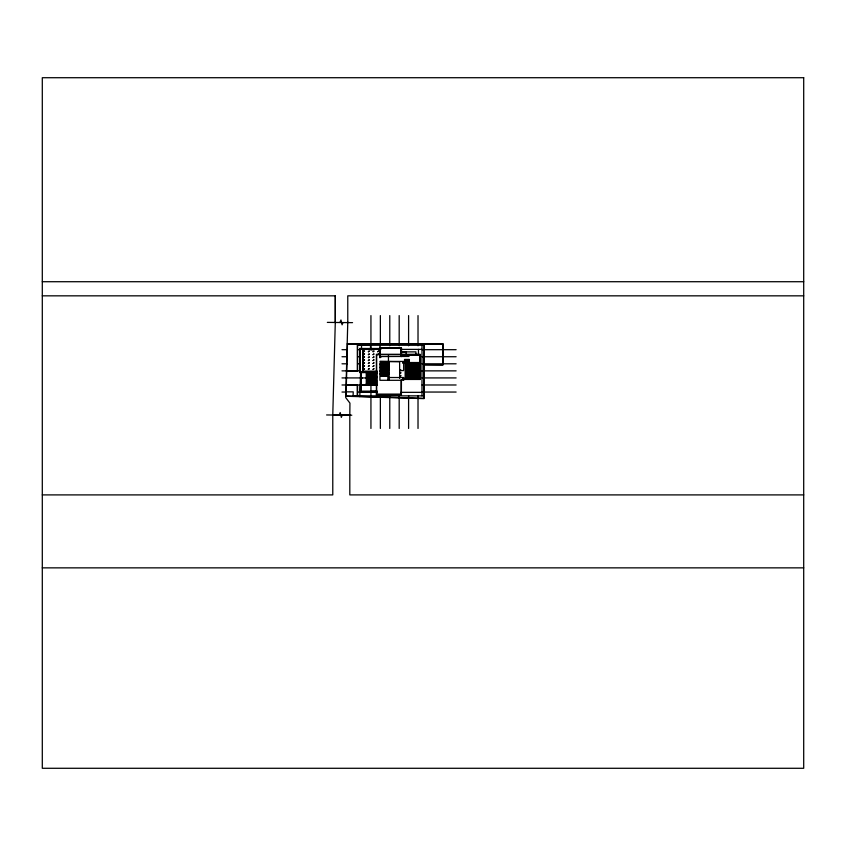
<?xml version="1.0" encoding="UTF-8"?>
<svg xmlns="http://www.w3.org/2000/svg" width="846" height="846" viewBox="0 0 846 846"><rect width="100%" height="100%" fill="white"/><g stroke="black" fill="none" stroke-linecap="round" stroke-linejoin="round"><path stroke-width="1.27" d="M335.291 322.474L335.312 295.836L42.3 295.836M424.058 344.068L423.783 398.339L346.046 395.981L347.452 344.068L442.892 344.068L442.786 364.7L423.952 364.605M424.332 343.793L424.047 398.625L345.771 396.235L347.78 322.019M349.81 415.185L349.937 403.13L345.728 397.609L345.771 396.235M42.3 494.899L332.774 494.899L332.774 415.016L335.312 321.681L335.312 295.836M353.099 396.192L353.226 391.857L345.887 391.846M359.772 396.668L360.629 372.166M361.443 348.954L361.623 343.793M342.979 322.548L342.091 324.832L340.959 319.989L339.944 322.516M361.972 377.623L361.094 378.215L361.972 377.623L361.094 377.623L361.972 378.215M361.094 385.279L361.972 384.687M361.094 371.51L361.094 392.333L361.972 391.751L361.972 392.333L361.094 391.751L371.383 391.751L370.506 392.333L370.506 391.751L371.383 392.333M42.3 281.718L803.7 281.718M803.7 295.836L347.769 295.836L347.769 322.59M347.188 343.793L443.167 343.793L443.05 364.975L424.227 364.88M424.058 345.263L357.562 345.263L357.562 371.193L346.448 371.193M379.833 347.886L401.48 347.886L401.48 356.536L401.395 347.97M379.917 348.203L401.395 348.203M359.73 348.499L379.917 348.499M379.917 348.774L360.047 348.774L360.047 372.293L377.348 372.293M362.976 349.387L380.901 349.387M401.48 349.387L421.985 349.387M341.995 349.684L347.241 349.684M357.742 349.684L360.364 349.684M422.017 349.684L456.121 349.684M400.877 351.873L415.915 351.873L415.915 355.299M401.395 352.169L406.154 352.169M401.448 352.232L406.154 352.232M401.395 354.76L418.453 354.76M401.395 355.034L420.219 355.034M409.041 356.441L379.833 356.536L379.917 345.263M341.995 356.737L347.241 356.737M357.742 356.737L360.364 356.737M422.017 356.737L456.121 356.737M409.337 359.762L404.568 359.709L404.631 362.289L409.337 362.289L409.337 359.434L404.568 359.434L404.568 362.289M404.663 359.793L409.253 359.793M404.568 362.236L409.337 362.236M402.759 362.532L418.982 362.532L418.982 378.691L402.95 378.691M402.759 362.881L418.516 362.881M402.971 363.029L418.305 363.029M341.995 363.801L347.241 363.801M357.742 363.801L360.364 363.801M422.017 363.801L456.121 363.801M380.837 367.164L388.462 367.164M380.837 367.555L388.462 367.555M380.837 369.004L388.462 369.004M380.827 370.569L388.451 370.569M399.629 370.569L403.669 370.569L403.669 361.432L379.917 361.432L398.022 361.707M341.995 370.865L347.241 370.865M357.742 370.865L360.364 370.865M422.017 370.865L456.121 370.865M346.723 371.013L357.382 371.013L357.382 345.094L370.506 345.094L370.506 349.387M362.976 371.151L377.305 371.151M419.637 371.151L421.985 371.151M379.917 371.563L389.16 371.838L379.917 371.838L379.917 371.151L380.795 371.151L379.917 371.743M359.73 372.568L377.305 372.568M370.389 372.917L376.935 372.917M380.837 372.959L388.462 372.959M370.495 373.097L376.259 373.097M370.495 373.329L376.259 373.329M370.495 373.858L376.259 373.858M370.495 374.101L376.259 374.101M380.837 374.408L388.462 374.408M370.495 374.63L376.259 374.63M370.495 374.863L376.259 374.863M388.462 374.789L380.837 374.789L380.816 375.91M370.495 375.391L376.259 375.391M370.495 375.624L376.259 375.624M370.495 376.153L376.259 376.153M370.495 376.396L376.259 376.396M370.495 376.925L376.259 376.925M370.495 377.157L376.259 377.157M366.233 377.337L369.416 377.337M370.273 377.337L377.358 377.337M369.268 377.485L366.381 377.485L366.381 378.363L369.268 378.363M370.347 377.453L377.305 377.453M389.16 377.517L403.669 377.517L403.669 380.298L401.427 380.065L401.395 394.987L376.385 394.987L376.385 354.326L420.219 354.326L420.219 379.452L402.643 379.452M366.974 377.623L369.448 377.623M370.146 377.623L376.861 377.623M341.995 377.919L368.232 377.919M370.495 377.919L376.259 377.919M422.017 377.919L456.121 377.919M370.495 378.448L376.259 378.448M402.643 378.395L418.516 378.395M366.233 378.511L369.416 378.511M370.495 378.691L376.259 378.691M370.495 379.22L376.259 379.22M402.633 379.177L419.954 379.177L419.954 354.601L376.66 354.601L376.66 394.099M370.495 379.452L376.259 379.452M370.495 379.981L376.259 379.981L376.153 384.687M370.495 380.214L376.259 380.214M401.427 380.298L379.917 380.298L379.917 375.91L389.16 375.91L389.16 380.298M370.495 380.742L376.259 380.742M370.495 380.986L376.259 380.986M370.495 381.514L376.259 381.514M370.495 381.747L376.259 381.747M370.495 382.276L376.259 382.276M370.495 382.508L376.259 382.508M370.495 383.037L376.259 383.037M370.495 383.28L376.259 383.28M376.259 383.862L369.903 384.042M366.307 384.243L372.145 384.243M366.265 384.687L377.327 384.687M341.995 384.983L377.411 384.983M422.017 384.983L456.121 384.983M361.972 385.004L377.03 385.004M346.226 385.258L357.287 385.258L357.287 395.865M377.327 385.279L360.269 385.279L360.269 391.159L377.337 391.159M371.045 391.307L376.29 391.307M341.995 392.047L345.929 392.047M357.742 392.047L370.855 392.047M422.017 392.047L456.121 392.047M370.611 392.068L361.358 392.068L361.358 371.5M371.045 392.184L376.29 392.184M361.094 392.333L377.358 392.333M400.941 392.333L421.985 392.333M376.385 394.099L401.395 394.099M353.11 395.865L423.793 395.865M332.774 415.016L349.81 415.016L349.81 494.899L803.7 494.899M42.3 567.856L803.7 567.856M327.349 322.389L352.549 322.643M326.588 414.952L339.193 415.079L340.208 412.552L341.329 417.395L342.218 415.111L351.799 415.206M370.506 384.687L371.383 385.279L371.383 384.687L370.506 385.279L370.506 372.388M421.985 345.263L421.985 395.865M418.453 349.387L418.453 355.267M418.453 362.532L418.453 378.691M418.019 315.59L418.019 345.771M418.019 395.642L418.019 428.457M415.809 354.326L415.809 355.034M408.597 315.59L408.597 345.771M408.597 395.642L408.597 428.457M408.015 361.115L407.984 362.289M407.687 361.115L407.687 362.289M407.391 361.115L407.423 362.289M407.127 361.115L407.095 362.289M406.81 361.115L406.831 362.289M406.545 361.115L406.545 362.289M406.217 361.115L406.217 362.289M406.154 351.904L406.154 354.76M405.921 361.115L405.869 362.289M401.163 348.203L401.163 356.441M401.12 379.928L401.12 394.099M401.067 348.298L401.067 356.536M400.835 369.903L400.835 370.58M400.01 369.903L400.01 370.58M399.629 361.707L399.629 378.331M399.439 361.707L398.551 361.707M399.185 315.59L399.185 345.771M399.185 395.642L399.185 428.457M398.741 347.97L380.795 347.97M389.773 315.59L389.773 345.771M389.773 395.642L389.773 428.457M388.6 363.029L388.6 375.656M388.451 355.267L388.451 361.157M388.451 361.707L388.441 375.91M387.902 363.209L387.933 364.266M387.891 364.658L387.923 365.715M387.88 366.107L387.912 367.164M387.912 367.555L387.859 368.941M387.933 369.004L387.933 371.51M387.88 372.959L387.859 371.563M387.88 374.408L387.859 373.012M387.891 375.846L387.859 374.461M387.859 375.91L387.859 380.298M387.362 363.209L387.362 364.266M387.352 364.658L387.362 365.715M387.341 366.107L387.362 367.164M387.383 367.555L387.362 368.613M387.352 369.004L387.373 370.062M387.352 370.453L387.373 371.51M387.362 371.902L387.341 372.959M387.362 373.34L387.362 374.408M387.362 374.789L387.341 375.846M385.205 363.209L385.184 364.266M385.184 364.658L385.173 365.715M385.216 366.107L385.205 367.164M385.216 367.555L385.205 368.613M385.173 369.004L385.216 370.062M385.184 370.453L385.216 371.51M385.163 371.902L385.194 372.959M385.173 373.34L385.194 374.408M385.194 374.789L385.205 375.846M384.676 363.209L384.655 364.266M384.655 364.658L384.676 365.715M384.655 366.107L384.634 367.164M384.655 367.555L384.644 368.613M384.623 369.004L384.676 370.062M384.666 370.453L384.676 371.51M384.655 371.902L384.644 372.959M384.634 373.34L384.676 374.408M384.623 374.789L384.655 375.846M384.095 363.209L384.126 364.266M384.084 364.658L384.095 365.715M384.126 366.107L384.116 367.164M384.105 367.555L384.084 368.613M384.095 369.004L384.126 370.062M384.105 370.453L384.116 371.51M384.126 371.902L384.084 372.959M384.095 373.34L384.116 374.408M384.126 374.789L384.126 375.846M383.555 363.209L383.545 364.266M383.545 364.658L383.555 365.715M383.545 366.107L383.576 367.164M383.545 367.555L383.576 368.613M383.555 369.004L383.566 370.062M383.566 370.453L383.545 371.51M383.545 371.902L383.576 372.959M383.555 373.34L383.545 374.408M383.587 374.789L383.555 375.846M383.026 363.209L383.016 364.266M383.048 364.658L383.005 365.715M383.005 366.107L383.037 367.164M383.048 367.555L383.026 368.613M383.048 369.004L383.037 370.062M383.048 370.453L383.037 371.51M383.048 371.902L383.037 372.959M382.995 373.34L383.037 374.408M383.016 374.789L383.048 375.846M382.455 363.209L382.466 364.266M382.487 364.658L382.508 365.715M382.487 366.107L382.455 367.164M382.487 367.555L382.477 368.613M382.498 369.004L382.455 370.062M382.498 370.453L382.455 371.51M382.498 371.902L382.487 372.959M382.466 373.34L382.487 374.408M382.508 374.789L382.455 375.846M381.937 363.209L381.958 364.266M381.958 364.658L381.927 365.715M381.916 366.107L381.948 367.164M381.958 367.555L381.948 368.613M381.927 369.004L381.937 370.062M381.937 370.453L381.916 371.51M381.937 371.902L381.958 372.959M381.927 373.34L381.958 374.408M381.958 374.789L381.916 375.846M381.377 363.209L381.387 364.266M381.387 364.658L381.398 365.715M381.419 366.107L381.387 367.164M381.366 367.555L381.409 368.613M381.398 369.004L381.409 370.062M381.377 370.453L381.398 371.51M381.398 371.902L381.419 372.959M381.398 373.34L381.419 374.408M381.377 374.789L381.419 375.846M380.827 361.707L380.859 371.563M380.859 371.838L380.816 373.012M380.827 373.287L380.816 374.461M380.362 315.59L380.362 345.771M380.362 395.642L380.362 428.457M380.192 348.203L380.277 356.536M376.851 372.568L376.851 385.279M376.502 379.981L376.502 384.687M375.804 379.981L375.804 384.687M375.677 383.809L366.159 384.095L366.159 385.279M375.444 379.981L375.444 384.687M375.212 372.388L375.212 377.305M375.212 385.279L375.095 379.981M374.852 372.568L374.852 383.862M374.736 379.981L374.736 384.687M374.619 372.568L374.619 383.862M374.387 379.981L374.387 384.687M374.038 379.981L374.038 384.687M373.678 379.981L373.678 384.687M373.456 384.095L373.456 385.279M373.329 379.981L373.308 385.131M373.202 372.568L373.202 383.862M372.97 372.568L372.97 384.687M372.621 379.981L372.621 384.687M372.272 379.981L372.272 384.687M371.912 379.981L371.912 384.687M371.553 372.568L371.563 384.687M371.32 372.568L371.32 383.862M371.214 379.981L371.214 384.687M370.939 315.59L370.939 348.404M370.939 385.152L370.939 428.457M370.855 379.981L370.855 384.687M370.897 391.159L370.897 392.333M370.146 379.981L370.146 384.687M369.194 377.453L369.247 378.395M369.078 372.441L369.078 385.279M368.845 372.441L368.845 385.279M368.74 377.623L368.74 384.687M368.38 371.849L368.38 384.687M368.031 371.849L368.031 384.687M367.682 371.849L367.682 384.687M367.323 371.849L367.323 384.687M366.974 371.849L366.974 384.687M366.625 371.849L366.625 384.687M366.265 372.113L366.307 385.131M365.007 348.499L365.007 349.387M363.241 348.774L363.241 372.293M362.976 348.499L362.976 372.568M362.088 348.499L362.088 349.387M360.005 348.499L360.005 349.387M359.772 348.499L359.772 372.568M357.562 344.068L357.562 345.094M357.562 384.983L357.562 395.865M803.7 77.716L42.3 77.716L42.3 768.284L803.7 768.284L803.7 77.716M372.325 348.912L370.738 348.912L370.738 349.969L372.325 349.969L372.325 348.912M364.489 351.058L363.664 351.735L364.489 351.058M369.194 351.058L368.37 351.735L369.194 351.058M373.9 351.058L373.075 351.735L373.9 351.058M378.606 351.058L377.781 351.735L378.606 351.058M364.489 354.009L363.664 354.685L364.489 354.009M369.194 354.009L368.37 354.685L369.194 354.009M373.9 354.009L373.075 354.685L373.9 354.009M378.606 354.009L377.781 354.685L378.606 354.009M364.489 356.949L363.664 357.625L364.489 356.949M369.194 356.949L368.37 357.625L369.194 356.949M373.9 356.949L373.075 357.625L373.9 356.949M380.795 357.033L379.917 357.625L380.795 357.033M364.489 359.888L363.664 360.565L364.489 359.888M369.194 359.888L368.37 360.565L369.194 359.888M373.9 359.888L373.075 360.565L373.9 359.888M409.041 362.648L404.557 362.648L404.557 363.241L409.041 363.241L409.041 362.648M364.489 362.828L363.664 363.505L364.489 362.828M369.194 362.828L368.37 363.505L369.194 362.828M373.9 362.828L373.075 363.505L373.9 362.828M389.16 362.881L379.917 363.156L389.16 362.881M405.858 363.706L405.149 363.706L405.149 370.083L405.858 370.083L405.858 363.706M406.831 363.706L406.122 363.706L406.122 370.083L406.831 370.083L406.831 363.706M407.804 363.706L407.095 363.706L407.095 370.083L407.804 370.083L407.804 363.706M408.787 363.706L408.079 363.706L408.079 370.083L408.787 370.083L408.787 363.706M409.76 363.706L409.052 363.706L409.052 370.083L409.76 370.083L409.76 363.706M410.733 363.706L410.035 363.706L410.035 370.083L410.733 370.083L410.733 363.706M411.716 363.706L411.008 363.706L411.008 370.083L411.716 370.083L411.716 363.706M412.689 363.706L411.981 363.706L411.981 370.083L412.689 370.083L412.689 363.706M413.662 363.706L412.964 363.706L412.964 370.083L413.662 370.083L413.662 363.706M414.646 363.706L413.937 363.706L413.937 370.083L414.646 370.083L414.646 363.706M415.619 363.706L414.91 363.706L414.91 370.083L415.619 370.083L415.619 363.706M416.602 363.706L415.894 363.706L415.894 370.083L416.602 370.083L416.602 363.706M417.575 363.706L416.867 363.706L416.867 370.083L417.575 370.083L417.575 363.706M389.16 364.33L379.917 364.605L389.16 364.33M364.489 365.768L363.664 366.445L364.489 365.768M369.194 365.768L368.37 366.445L369.194 365.768M373.9 365.768L373.075 366.445L373.9 365.768M389.16 365.779L379.917 366.043L389.16 365.779M389.16 367.227L379.917 367.492L389.16 367.227M364.489 368.719L363.664 369.385L364.489 368.719M369.194 368.719L368.37 369.385L369.194 368.719M373.9 368.719L373.075 369.385L373.9 368.719M389.16 368.676L379.917 368.941L389.16 368.676M389.16 370.114L379.917 370.389L389.16 370.114M405.858 371.14L405.149 371.14L405.149 377.274L405.858 377.274L405.858 371.14M406.831 371.14L406.122 371.14L406.122 377.274L406.831 377.274L406.831 371.14M407.804 371.14L407.095 371.14L407.095 377.274L407.804 377.274L407.804 371.14M408.787 371.14L408.079 371.14L408.079 377.274L408.787 377.274L408.787 371.14M409.76 371.14L409.052 371.14L409.052 377.274L409.76 377.274L409.76 371.14M410.733 371.14L410.035 371.14L410.035 377.274L410.733 377.274L410.733 371.14M411.716 371.14L411.008 371.14L411.008 377.274L411.716 377.274L411.716 371.14M412.689 371.14L411.981 371.14L411.981 377.274L412.689 377.274L412.689 371.14M413.662 371.14L412.964 371.14L412.964 377.274L413.662 377.274L413.662 371.14M414.646 371.14L413.937 371.14L413.937 377.274L414.646 377.274L414.646 371.14M415.619 371.14L414.91 371.14L414.91 377.274L415.619 377.274L415.619 371.14M416.602 371.14L415.894 371.14L415.894 377.274L416.602 377.274L416.602 371.14M417.575 371.14L416.867 371.14L416.867 377.274L417.575 377.274L417.575 371.14M400.835 372.853L400.01 373.53L400.835 372.853M389.16 373.012L379.917 373.287L389.16 373.012M389.16 374.461L379.917 374.736L389.16 374.461M400.835 375.793L400.01 376.47L400.835 375.793M386.812 364.266L386.844 363.209L386.791 364.266M386.812 365.715L386.823 364.658L386.802 365.715M386.834 367.164L386.844 366.107L386.802 367.164M386.834 368.613L386.844 367.555L386.802 368.613M386.844 370.062L386.834 369.004L386.791 370.062M386.812 371.51L386.844 370.453L386.791 371.51M386.844 372.959L386.834 371.902L386.791 372.959M386.823 374.408L386.812 373.34L386.802 374.408M386.844 375.846L386.834 374.789L386.791 375.846M386.305 364.266L386.284 363.209L386.262 364.266M386.305 365.715L386.294 364.658L386.252 365.715M386.305 367.164L386.284 366.107L386.252 367.164M386.305 368.613L386.284 367.555L386.252 368.613M386.294 370.062L386.284 369.004L386.252 370.062M386.294 371.51L386.305 370.453L386.252 371.51M386.284 372.959L386.294 371.902L386.262 372.959M386.305 374.408L386.284 373.34L386.262 374.408M386.294 375.846L386.305 374.789L386.252 375.846M385.755 364.266L385.755 363.209L385.734 364.266M385.755 365.715L385.755 364.658L385.723 365.715M385.755 367.164L385.755 366.107L385.734 367.164M385.755 368.613L385.755 367.555L385.723 368.613M385.755 370.062L385.755 369.004L385.734 370.062M385.755 371.51L385.755 370.453L385.713 371.51M385.755 372.959L385.755 371.902L385.734 372.959M385.755 374.408L385.755 373.34L385.734 374.408M385.755 375.846L385.755 374.789L385.734 375.846"/></g></svg>
